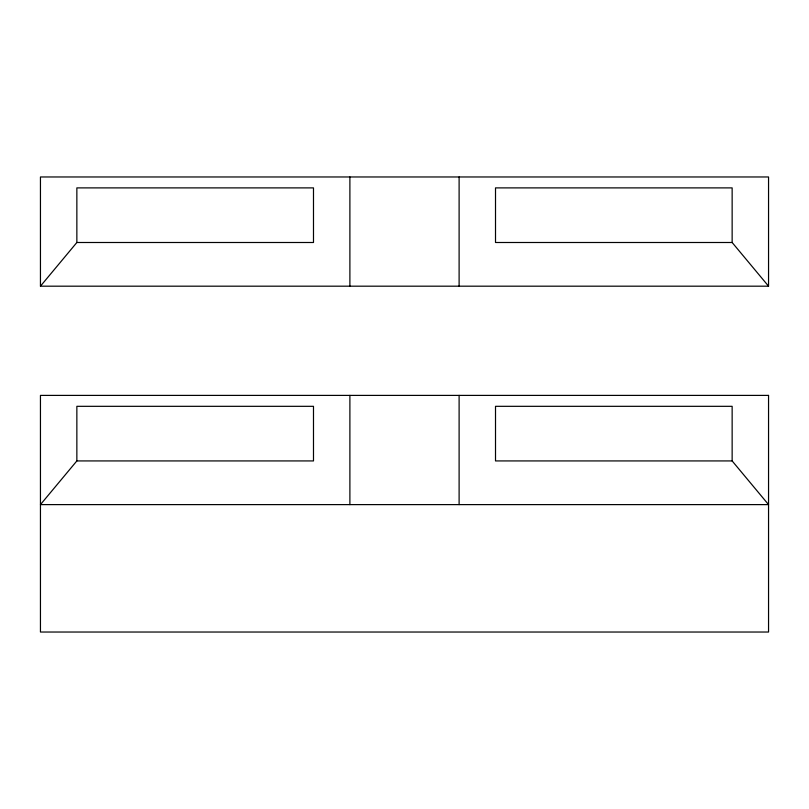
<?xml version="1.0" encoding="UTF-8"?>
<svg xmlns="http://www.w3.org/2000/svg" width="809" height="809" viewBox="0 0 809 809"><rect width="100%" height="100%" fill="white"/><g stroke="black" fill="none" stroke-linecap="round" stroke-linejoin="round"><path stroke-width="1.21" d="M40.45 286.184L40.45 176.969L768.55 176.969L768.55 286.184L40.45 286.184L76.855 242.498L76.855 187.89L313.488 187.89L313.488 242.498L76.855 242.498M76.855 460.928L313.488 460.928L313.488 406.32L76.855 406.32L76.855 460.928L40.45 504.614L768.55 504.614L732.145 460.928L732.145 406.32L495.512 406.32L495.512 460.928L732.145 460.928M732.145 242.498L495.512 242.498L495.512 187.89L732.145 187.89L732.145 242.498L768.55 286.184M459.108 176.969L459.108 286.184M459.108 395.399L459.108 504.614M349.892 176.969L349.892 286.184M349.892 395.399L349.892 504.614M768.55 395.399L40.45 395.399L40.45 632.031L768.55 632.031L768.55 395.399"/></g></svg>
